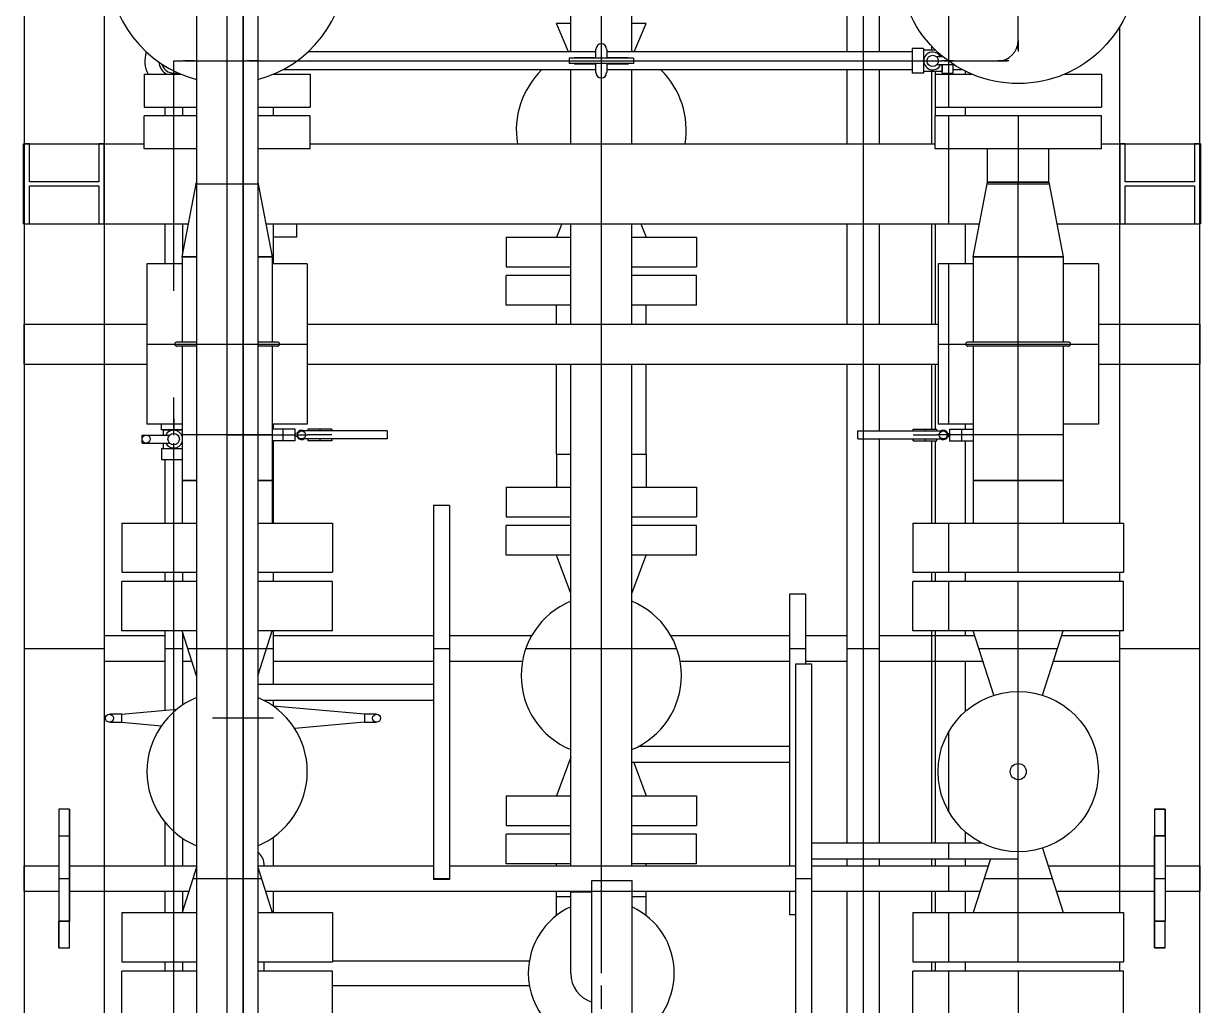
# Model space of a CAD drawing. Header units: inches. Extents: x 517790 to 538444, y 301815 to 302461.
# Drawn here: x 517889.125 to 517891.203, y 302327.1 to 302328.835 of the extents above; entities that cross this region are included whole.
import ezdxf

# ---------------------------------------------------------------- set-up
doc = ezdxf.new("R2010")
doc.units = ezdxf.units.IN
doc.header["$MEASUREMENT"] = 0
doc.layers.add('硅胶总平面底图 工艺装置区', color=253, linetype='Continuous')

msp = doc.modelspace()

# ---------------------------------------------------------------- linework, layer by layer
at = {"layer": '硅胶总平面底图 工艺装置区', "color": 253, "linetype": 'Continuous', "lineweight": -3}
for p, q in [((517891.2023, 302326.2861), (517891.2023, 302332.9497)), ((517889.2671, 302332.2629), (517889.2671, 302326.7808)), ((517889.1255, 302332.2275), (517889.1255, 302326.7808)), ((517889.4303, 302331.1725), (517889.4303, 302327.0084)), ((517889.4842, 302327.0084), (517889.4842, 302331.1725)), ((517889.5382, 302331.1725), (517889.5382, 302327.0084)), ((517889.5126, 302326.2861), (517889.5126, 302330.2887)), ((517890.0911, 302328.7846), (517890.0911, 302329.5547)), ((517890.145, 302329.5547), (517890.145, 302328.7991)), ((517890.199, 302328.7846), (517890.199, 302329.5547)), ((517890.5791, 302328.7846), (517890.5791, 302329.5547)), ((517890.6076, 302329.5547), (517890.6076, 302328.7846)), ((517890.6361, 302328.7846), (517890.6361, 302329.5547)), ((517890.8814, 302328.7883), (517890.8814, 302329.1905)), ((517890.7586, 302328.7471), (517890.7586, 302329.1092)), ((517889.5122, 302328.8963), (517889.5122, 302327.6077)), ((517890.0911, 302328.8349), (517890.0656, 302328.8349)), ((517890.0868, 302328.7846), (517890.0656, 302328.8349)), ((517890.2245, 302328.8349), (517890.199, 302328.8349)), ((517890.2033, 302328.7846), (517890.2245, 302328.8349)), ((517891.0607, 302327.9525), (517891.0607, 302328.8295)), ((517890.8814, 302328.8048), (517890.8814, 302328.7853)), ((517890.1356, 302328.7846), (517889.6269, 302328.7846)), ((517890.1356, 302328.7736), (517890.1356, 302328.7896)), ((517890.145, 302328.7991), (517890.145, 302328.7386)), ((517890.1545, 302328.7896), (517890.1545, 302328.7736)), ((517890.6943, 302328.7846), (517890.1545, 302328.7846)), ((517890.6076, 302328.7846), (517890.6076, 302328.7531)), ((517890.6943, 302328.7905), (517890.6943, 302328.7688)), ((517890.7138, 302328.7905), (517890.6943, 302328.7905)), ((517890.7138, 302328.7905), (517890.7138, 302328.7688)), ((517890.7356, 302328.7876), (517890.7138, 302328.7876)), ((517890.7289, 302328.7876), (517890.7289, 302328.7943)), ((517890.7346, 302328.7885), (517890.7346, 302328.7876)), ((517890.8814, 302328.7853), (517890.8814, 302328.7853)), ((517889.3898, 302328.7688), (517889.4063, 302328.7688)), ((517889.3898, 302328.7329), (517889.3898, 302328.7688)), ((517889.4063, 302328.7688), (517889.4063, 302328.7688)), ((517889.4258, 302328.7688), (517889.4063, 302328.7688)), ((517889.4093, 302328.7688), (517889.4836, 302328.7688)), ((517889.4672, 302328.7688), (517889.4866, 302328.7688)), ((517889.4866, 302328.7688), (517889.5196, 302328.7688)), ((517889.5391, 302328.7688), (517889.5196, 302328.7688)), ((517889.5196, 302328.7688), (517889.5196, 302328.7688)), ((517889.5226, 302328.7688), (517889.6077, 302328.7688)), ((517889.6077, 302328.7688), (517890.0884, 302328.7688)), ((517890.2017, 302328.7736), (517890.0884, 302328.7736)), ((517890.0884, 302328.7736), (517890.0884, 302328.7641)), ((517890.0884, 302328.7688), (517890.2017, 302328.7688)), ((517890.2017, 302328.7641), (517890.0884, 302328.7641)), ((517890.0978, 302328.7745), (517890.0978, 302328.7736)), ((517890.1073, 302328.7745), (517890.0978, 302328.7745)), ((517890.0978, 302328.7641), (517890.0978, 302328.7632)), ((517890.1073, 302328.7632), (517890.0978, 302328.7632)), ((517890.1356, 302328.7745), (517890.1073, 302328.7745)), ((517890.1073, 302328.7745), (517890.1073, 302328.7736)), ((517890.1073, 302328.7641), (517890.1073, 302328.7632)), ((517890.1356, 302328.7632), (517890.1073, 302328.7632)), ((517890.1356, 302328.7481), (517890.1356, 302328.7641)), ((517890.1828, 302328.7745), (517890.1545, 302328.7745)), ((517890.1545, 302328.7641), (517890.1545, 302328.7481)), ((517890.1828, 302328.7632), (517890.1545, 302328.7632)), ((517890.1922, 302328.7745), (517890.1828, 302328.7745)), ((517890.1828, 302328.7745), (517890.1828, 302328.7736)), ((517890.1828, 302328.7641), (517890.1828, 302328.7632)), ((517890.1922, 302328.7632), (517890.1828, 302328.7632)), ((517890.1922, 302328.7745), (517890.1922, 302328.7736)), ((517890.1922, 302328.7641), (517890.1922, 302328.7632)), ((517890.2017, 302328.7736), (517890.2017, 302328.7641)), ((517890.2017, 302328.7688), (517890.6943, 302328.7688)), ((517890.6943, 302328.7688), (517890.7108, 302328.7688)), ((517890.6943, 302328.7688), (517890.7108, 302328.7688)), ((517890.6943, 302328.7688), (517890.6943, 302328.7471)), ((517890.7108, 302328.7688), (517890.7138, 302328.7688)), ((517890.7138, 302328.7688), (517890.7202, 302328.7688)), ((517890.7138, 302328.7688), (517890.7138, 302328.7471)), ((517890.7202, 302328.7688), (517890.7468, 302328.7688)), ((517890.7487, 302328.7759), (517890.7375, 302328.7759)), ((517890.7683, 302328.7618), (517890.7375, 302328.7618)), ((517890.7468, 302328.7775), (517890.7468, 302328.7759)), ((517890.7468, 302328.7759), (517890.7468, 302328.7775)), ((517890.7663, 302328.7688), (517890.7468, 302328.7688)), ((517890.7468, 302328.7688), (517890.7468, 302328.7688)), ((517890.7468, 302328.7618), (517890.7468, 302328.7501)), ((517890.7468, 302328.7471), (517890.7468, 302328.7618)), ((517890.7498, 302328.7688), (517890.8619, 302328.7688)), ((517890.7663, 302328.7471), (517890.7663, 302328.7618)), ((517890.8649, 302328.7688), (517890.8454, 302328.7688)), ((517890.8649, 302328.7688), (517890.8649, 302328.7688)), ((517889.3374, 302328.7454), (517889.4021, 302328.7454)), ((517889.3374, 302328.7454), (517889.3374, 302328.687)), ((517889.5663, 302328.7454), (517889.6311, 302328.7454)), ((517890.1356, 302328.7531), (517889.5824, 302328.7531)), ((517889.6311, 302328.7454), (517889.6311, 302328.687)), ((517890.0911, 302328.6225), (517890.0911, 302328.7531)), ((517890.145, 302328.7386), (517890.145, 302328.6225)), ((517890.6943, 302328.7531), (517890.1545, 302328.7531)), ((517890.199, 302328.6225), (517890.199, 302328.7531)), ((517890.5791, 302328.6225), (517890.5791, 302328.7531)), ((517890.6076, 302328.7531), (517890.6076, 302328.6225)), ((517890.6361, 302328.6225), (517890.6361, 302328.7531)), ((517890.7138, 302328.7471), (517890.6943, 302328.7471)), ((517890.7468, 302328.7501), (517890.7138, 302328.7501)), ((517890.7289, 302328.6225), (517890.7289, 302328.7501)), ((517890.7345, 302328.7454), (517890.7993, 302328.7454)), ((517890.7345, 302328.7454), (517890.7345, 302328.687)), ((517890.7346, 302328.7501), (517890.7346, 302328.7454)), ((517890.7468, 302328.7471), (517890.7663, 302328.7471)), ((517890.7586, 302328.687), (517890.7586, 302328.7454)), ((517890.7832, 302328.7531), (517890.7663, 302328.7531)), ((517890.7884, 302328.7454), (517890.7884, 302328.7504)), ((517890.9635, 302328.7454), (517891.0282, 302328.7454)), ((517891.0282, 302328.7454), (517891.0282, 302328.687)), ((517889.3898, 302328.687), (517889.3898, 302328.7329)), ((517889.3374, 302328.687), (517889.4303, 302328.687)), ((517889.3741, 302328.687), (517889.3741, 302328.6719)), ((517889.3898, 302328.6719), (517889.3898, 302328.687)), ((517889.4056, 302328.687), (517889.4056, 302328.6719)), ((517889.5382, 302328.687), (517889.6311, 302328.687)), ((517889.5662, 302328.6719), (517889.5662, 302328.687)), ((517890.7345, 302328.687), (517890.8814, 302328.687)), ((517890.7346, 302328.687), (517890.7346, 302328.6719)), ((517890.7884, 302328.6719), (517890.7884, 302328.687)), ((517890.8814, 302328.687), (517891.0282, 302328.687)), ((517889.4303, 302328.6719), (517889.3374, 302328.6719)), ((517889.3374, 302328.6135), (517889.3374, 302328.6719)), ((517889.3898, 302328.4809), (517889.3898, 302328.6719)), ((517889.6311, 302328.6719), (517889.5382, 302328.6719)), ((517889.6311, 302328.6135), (517889.6311, 302328.6719)), ((517890.8814, 302328.6719), (517890.7345, 302328.6719)), ((517890.7345, 302328.6135), (517890.7345, 302328.6719)), ((517890.7586, 302328.4809), (517890.7586, 302328.6719)), ((517890.8814, 302328.6719), (517890.8814, 302328.5549)), ((517891.0282, 302328.6719), (517890.8814, 302328.6719)), ((517891.0282, 302328.6135), (517891.0282, 302328.6719)), ((517889.1246, 302328.6225), (517889.1255, 302328.6225)), ((517889.1246, 302328.6225), (517889.1255, 302328.6225)), ((517889.1246, 302328.4809), (517889.1246, 302328.6225)), ((517889.1246, 302328.4809), (517889.1246, 302328.6225)), ((517889.1255, 302328.4809), (517889.1255, 302328.6225)), ((517889.1255, 302328.6225), (517889.3374, 302328.6225)), ((517889.1255, 302328.4809), (517889.1255, 302328.6225)), ((517889.1255, 302328.6225), (517889.3374, 302328.6225)), ((517889.135, 302328.6225), (517889.1255, 302328.6225)), ((517889.1255, 302328.6225), (517889.1255, 302328.4809)), ((517889.135, 302328.555), (517889.135, 302328.6225)), ((517889.2671, 302328.6225), (517889.2577, 302328.6225)), ((517889.2577, 302328.6225), (517889.2577, 302328.555)), ((517889.2671, 302328.4809), (517889.2671, 302328.6225)), ((517889.4303, 302328.6135), (517889.3374, 302328.6135)), ((517889.6311, 302328.6135), (517889.5382, 302328.6135)), ((517889.6311, 302328.6225), (517890.7345, 302328.6225)), ((517889.6311, 302328.6225), (517890.7345, 302328.6225)), ((517890.145, 302328.6225), (517890.145, 302328.4809)), ((517890.6076, 302328.6225), (517890.6076, 302328.4809)), ((517890.8814, 302328.6135), (517890.7345, 302328.6135)), ((517890.8274, 302328.5549), (517890.8274, 302328.6135)), ((517891.0282, 302328.6135), (517890.8814, 302328.6135)), ((517890.9353, 302328.5549), (517890.9353, 302328.6135)), ((517891.0282, 302328.6225), (517891.2023, 302328.6225)), ((517891.0282, 302328.6225), (517891.2023, 302328.6225)), ((517891.0702, 302328.6225), (517891.0607, 302328.6225)), ((517891.0607, 302328.6225), (517891.0607, 302328.4809)), ((517891.0702, 302328.555), (517891.0702, 302328.6225)), ((517891.1929, 302328.6225), (517891.1929, 302328.555)), ((517891.2023, 302328.6225), (517891.1929, 302328.6225)), ((517891.2023, 302328.4809), (517891.2023, 302328.6225)), ((517891.2023, 302328.6225), (517891.2023, 302328.4809)), ((517891.2023, 302328.6225), (517891.2023, 302328.4809)), ((517891.2023, 302328.6225), (517891.2033, 302328.6225)), ((517891.2033, 302328.6225), (517891.2023, 302328.6225)), ((517891.2033, 302328.6225), (517891.2033, 302328.4809)), ((517891.2033, 302328.4809), (517891.2033, 302328.6225)), ((517889.2577, 302328.555), (517889.135, 302328.555)), ((517889.4048, 302328.423), (517889.4303, 302328.5549)), ((517889.4297, 302328.5517), (517889.5388, 302328.5517)), ((517889.4297, 302328.5517), (517889.5388, 302328.5517)), ((517889.5382, 302328.5549), (517889.5637, 302328.423)), ((517890.8019, 302328.423), (517890.8274, 302328.5549)), ((517890.8268, 302328.5517), (517890.9359, 302328.5517)), ((517890.8268, 302328.5517), (517890.9359, 302328.5517)), ((517890.8274, 302328.5549), (517890.8814, 302328.5549)), ((517890.8814, 302328.5549), (517890.8274, 302328.5549)), ((517890.8814, 302328.423), (517890.8814, 302328.5549)), ((517890.8814, 302328.5549), (517890.9353, 302328.5549)), ((517890.9353, 302328.5549), (517890.8814, 302328.5549)), ((517890.9353, 302328.5549), (517890.9608, 302328.423)), ((517891.1929, 302328.555), (517891.0702, 302328.555)), ((517889.135, 302328.4809), (517889.135, 302328.5484)), ((517889.135, 302328.5484), (517889.2577, 302328.5484)), ((517889.2577, 302328.5484), (517889.2577, 302328.4809)), ((517891.0702, 302328.5484), (517891.1929, 302328.5484)), ((517891.0702, 302328.4809), (517891.0702, 302328.5484)), ((517891.1929, 302328.5484), (517891.1929, 302328.4809)), ((517889.1255, 302328.4809), (517889.1246, 302328.4809)), ((517889.1246, 302328.4809), (517889.1255, 302328.4809)), ((517889.1255, 302328.4809), (517889.416, 302328.4809)), ((517889.1255, 302328.4809), (517889.416, 302328.4809)), ((517889.1255, 302328.4809), (517889.135, 302328.4809)), ((517889.2577, 302328.4809), (517889.2671, 302328.4809)), ((517889.3741, 302328.4809), (517889.3741, 302328.4101)), ((517889.3898, 302328.4101), (517889.3898, 302328.4809)), ((517889.4056, 302328.4809), (517889.4056, 302328.4271)), ((517889.5525, 302328.4809), (517890.8131, 302328.4809)), ((517889.5525, 302328.4809), (517890.8131, 302328.4809)), ((517889.5662, 302328.4101), (517889.5662, 302328.4809)), ((517889.6066, 302328.4809), (517889.6066, 302328.4573)), ((517890.0755, 302328.4809), (517890.0656, 302328.4574)), ((517890.0911, 302328.3039), (517890.0911, 302328.4809)), ((517890.145, 302328.4809), (517890.145, 302328.3039)), ((517890.199, 302328.3039), (517890.199, 302328.4809)), ((517890.2146, 302328.4809), (517890.2245, 302328.4574)), ((517890.5791, 302328.3039), (517890.5791, 302328.4809)), ((517890.6076, 302328.4809), (517890.6076, 302328.3039)), ((517890.6361, 302328.3039), (517890.6361, 302328.4809)), ((517890.7289, 302328.3039), (517890.7289, 302328.4809)), ((517890.7346, 302328.4809), (517890.7346, 302328.3039)), ((517890.7884, 302328.4101), (517890.7884, 302328.4809)), ((517890.9496, 302328.4809), (517891.2023, 302328.4809)), ((517890.9496, 302328.4809), (517891.2023, 302328.4809)), ((517891.0607, 302328.4809), (517891.0702, 302328.4809)), ((517891.1929, 302328.4809), (517891.2023, 302328.4809)), ((517891.2033, 302328.4809), (517891.2023, 302328.4809)), ((517891.2033, 302328.4809), (517891.2023, 302328.4809)), ((517889.6066, 302328.4573), (517889.5662, 302328.4573)), ((517889.9772, 302328.4574), (517890.0911, 302328.4574)), ((517889.9772, 302328.4574), (517889.9772, 302328.4049)), ((517890.0656, 302328.4574), (517890.0911, 302328.4574)), ((517890.199, 302328.4574), (517890.3129, 302328.4574)), ((517890.199, 302328.4574), (517890.2245, 302328.4574)), ((517890.3129, 302328.4574), (517890.3129, 302328.4049)), ((517889.3426, 302328.4101), (517889.3426, 302328.1269)), ((517889.4048, 302328.4101), (517889.3426, 302328.4101)), ((517889.3898, 302328.3629), (517889.3898, 302328.4101)), ((517889.4303, 302328.423), (517889.4048, 302328.423)), ((517889.4048, 302328.423), (517889.4048, 302328.2723)), ((517889.4048, 302328.423), (517889.4303, 302328.423)), ((517889.5637, 302328.423), (517889.5382, 302328.423)), ((517889.5382, 302328.423), (517889.5637, 302328.423)), ((517889.5637, 302328.423), (517889.5637, 302328.2723)), ((517889.6258, 302328.4101), (517889.5637, 302328.4101)), ((517889.6258, 302328.4101), (517889.6258, 302328.1269)), ((517890.8019, 302328.4101), (517890.7398, 302328.4101)), ((517890.7398, 302328.4101), (517890.7398, 302328.1269)), ((517890.7586, 302328.1269), (517890.7586, 302328.4101)), ((517890.8019, 302328.423), (517890.8814, 302328.423)), ((517890.9608, 302328.423), (517890.8019, 302328.423)), ((517890.8019, 302328.423), (517890.8019, 302328.2723)), ((517890.8814, 302328.423), (517890.9608, 302328.423)), ((517890.8814, 302328.2723), (517890.8814, 302328.423)), ((517890.9608, 302328.423), (517890.9608, 302328.2723)), ((517891.023, 302328.4101), (517890.9608, 302328.4101)), ((517891.023, 302328.4101), (517891.023, 302328.1269)), ((517889.9772, 302328.4049), (517890.0911, 302328.4049)), ((517890.0911, 302328.3898), (517889.9772, 302328.3898)), ((517889.9772, 302328.3374), (517889.9772, 302328.3898)), ((517890.199, 302328.4049), (517890.3129, 302328.4049)), ((517890.3129, 302328.3898), (517890.199, 302328.3898)), ((517890.3129, 302328.3374), (517890.3129, 302328.3898)), ((517890.0911, 302328.3374), (517889.9772, 302328.3374)), ((517890.0656, 302328.3039), (517890.0656, 302328.3374)), ((517890.3129, 302328.3374), (517890.199, 302328.3374)), ((517890.2245, 302328.3039), (517890.2245, 302328.3374)), ((517889.1255, 302328.3039), (517889.3426, 302328.3039)), ((517889.1255, 302328.2331), (517889.1255, 302328.3039)), ((517889.6258, 302328.3039), (517890.7398, 302328.3039)), ((517890.145, 302328.3039), (517890.145, 302328.2331)), ((517890.6076, 302328.3039), (517890.6076, 302328.2331)), ((517891.023, 302328.3039), (517891.2023, 302328.3039)), ((517891.2023, 302328.3039), (517891.2023, 302328.2331)), ((517889.3426, 302328.2685), (517889.6258, 302328.2685)), ((517889.3955, 302328.2723), (517889.4303, 302328.2723)), ((517889.4303, 302328.2648), (517889.3955, 302328.2648)), ((517889.4048, 302328.2648), (517889.4048, 302328.1081)), ((517889.5382, 302328.2723), (517889.573, 302328.2723)), ((517889.573, 302328.2648), (517889.5382, 302328.2648)), ((517889.5637, 302328.2648), (517889.5637, 302328.1081)), ((517890.7398, 302328.2685), (517891.023, 302328.2685)), ((517890.7926, 302328.2723), (517890.9701, 302328.2723)), ((517890.9701, 302328.2648), (517890.7926, 302328.2648)), ((517890.8019, 302328.2648), (517890.8019, 302328.1081)), ((517890.8814, 302328.2648), (517890.8814, 302328.2723)), ((517890.8814, 302328.1081), (517890.8814, 302328.2648)), ((517890.9608, 302328.2648), (517890.9608, 302328.1081)), ((517889.1255, 302328.2331), (517889.3426, 302328.2331)), ((517889.6258, 302328.2331), (517890.7398, 302328.2331)), ((517890.0656, 302328.0743), (517890.0656, 302328.2331)), ((517890.0911, 302327.3472), (517890.0911, 302328.2331)), ((517890.145, 302328.2331), (517890.145, 302327.3472)), ((517890.199, 302327.3472), (517890.199, 302328.2331)), ((517890.2245, 302328.0743), (517890.2245, 302328.2331)), ((517890.5791, 302327.3878), (517890.5791, 302328.2331)), ((517890.6076, 302328.2331), (517890.6076, 302328.1151)), ((517890.6361, 302328.1151), (517890.6361, 302328.2331)), ((517890.7289, 302328.1181), (517890.7289, 302328.2331)), ((517890.7346, 302328.2331), (517890.7346, 302328.1181)), ((517891.023, 302328.2331), (517891.2023, 302328.2331)), ((517889.3898, 302328.1203), (517889.3898, 302328.1741)), ((517889.3898, 302328.1368), (517889.3898, 302328.1203)), ((517889.4048, 302328.1269), (517889.3426, 302328.1269)), ((517889.3681, 302328.1173), (517889.3681, 302328.1269)), ((517889.3898, 302328.1173), (517889.3681, 302328.1173)), ((517889.3711, 302328.1173), (517889.3898, 302328.1173)), ((517889.3711, 302328.1173), (517889.3711, 302328.1079)), ((517889.3898, 302328.1203), (517889.3898, 302328.1173)), ((517889.3898, 302328.1109), (517889.3898, 302328.1173)), ((517889.3898, 302328.1173), (517889.3898, 302328.1173)), ((517889.3898, 302328.1173), (517889.4048, 302328.1173)), ((517889.4048, 302328.1173), (517889.3898, 302328.1173)), ((517889.6258, 302328.1269), (517889.5637, 302328.1269)), ((517889.6045, 302328.1181), (517889.5637, 302328.1181)), ((517889.5662, 302328.1181), (517889.5662, 302328.1269)), ((517889.5828, 302328.1181), (517889.5828, 302328.098)), ((517889.6045, 302328.098), (517889.6045, 302328.1181)), ((517889.7667, 302328.1151), (517889.6157, 302328.1151)), ((517889.6268, 302328.1181), (517889.6268, 302328.1151)), ((517889.6688, 302328.1181), (517889.6268, 302328.1181)), ((517889.6485, 302328.1151), (517889.6485, 302328.1181)), ((517889.6688, 302328.1181), (517889.6688, 302328.1151)), ((517889.7667, 302328.1151), (517889.7667, 302328.1081)), ((517890.598, 302328.1081), (517890.598, 302328.1151)), ((517890.598, 302328.1151), (517890.749, 302328.1151)), ((517890.6076, 302328.1151), (517890.6076, 302328.101)), ((517890.6959, 302328.1151), (517890.6959, 302328.1181)), ((517890.6959, 302328.1181), (517890.7379, 302328.1181)), ((517890.7162, 302328.1181), (517890.7162, 302328.1151)), ((517890.7379, 302328.1151), (517890.7379, 302328.1181)), ((517890.8019, 302328.1269), (517890.7398, 302328.1269)), ((517890.7602, 302328.1181), (517890.7602, 302328.098)), ((517890.7602, 302328.1181), (517890.8019, 302328.1181)), ((517890.7819, 302328.098), (517890.7819, 302328.1181)), ((517890.7884, 302328.1181), (517890.7884, 302328.1269)), ((517891.023, 302328.1269), (517890.9608, 302328.1269)), ((517889.3341, 302328.1008), (517889.3341, 302328.1079)), ((517889.3341, 302328.1079), (517889.3827, 302328.1079)), ((517889.3341, 302328.0937), (517889.3341, 302328.1008)), ((517889.3341, 302328.0937), (517889.3827, 302328.0937)), ((517889.3711, 302328.0937), (517889.3711, 302328.0843)), ((517889.3898, 302328.1079), (517889.3898, 302328.1109)), ((517889.3898, 302328.0908), (517889.3898, 302328.0937)), ((517889.5637, 302328.1081), (517889.4048, 302328.1081)), ((517889.4048, 302328.1081), (517889.4048, 302328.0274)), ((517889.4842, 302328.1081), (517889.5202, 302328.1081)), ((517889.5202, 302328.1081), (517889.5637, 302328.1081)), ((517889.5202, 302328.1081), (517889.5202, 302328.1081)), ((517889.5202, 302328.1081), (517889.5202, 302328.1081)), ((517889.5637, 302328.1081), (517889.5637, 302328.0274)), ((517889.5637, 302328.1081), (517889.5828, 302328.1081)), ((517889.6045, 302328.098), (517889.5637, 302328.098)), ((517889.5662, 302327.9525), (517889.5662, 302328.098)), ((517889.5828, 302328.1081), (517889.6045, 302328.1081)), ((517889.6078, 302328.1105), (517889.6045, 302328.1115)), ((517889.6045, 302328.1081), (517889.6268, 302328.1081)), ((517889.6078, 302328.1056), (517889.6045, 302328.1046)), ((517889.7667, 302328.101), (517889.6157, 302328.101)), ((517889.6688, 302328.1081), (517889.6268, 302328.1081)), ((517889.6268, 302328.1081), (517889.6268, 302328.1081)), ((517889.6268, 302328.1081), (517889.6268, 302328.1081)), ((517889.6268, 302328.101), (517889.6268, 302328.098)), ((517889.6688, 302328.098), (517889.6268, 302328.098)), ((517889.6485, 302328.098), (517889.6485, 302328.101)), ((517889.6688, 302328.101), (517889.6688, 302328.098)), ((517889.7667, 302328.1081), (517889.7667, 302328.101)), ((517890.598, 302328.101), (517890.598, 302328.1081)), ((517890.598, 302328.101), (517890.749, 302328.101)), ((517890.6076, 302328.101), (517890.6076, 302327.3878)), ((517890.6361, 302327.3878), (517890.6361, 302328.101)), ((517890.6959, 302328.1081), (517890.7379, 302328.1081)), ((517890.6959, 302328.098), (517890.6959, 302328.101)), ((517890.6959, 302328.098), (517890.7379, 302328.098)), ((517890.7162, 302328.101), (517890.7162, 302328.098)), ((517890.7289, 302327.9525), (517890.7289, 302328.098)), ((517890.7346, 302328.098), (517890.7346, 302327.9525)), ((517890.7379, 302328.1081), (517890.7379, 302328.1081)), ((517890.7379, 302328.1081), (517890.7379, 302328.1081)), ((517890.7602, 302328.1081), (517890.7379, 302328.1081)), ((517890.7379, 302328.098), (517890.7379, 302328.101)), ((517890.7569, 302328.1105), (517890.7602, 302328.1115)), ((517890.7569, 302328.1056), (517890.7602, 302328.1046)), ((517890.7586, 302328.1051), (517890.7586, 302328.111)), ((517890.7819, 302328.1081), (517890.7602, 302328.1081)), ((517890.7602, 302328.098), (517890.8019, 302328.098)), ((517890.8019, 302328.1081), (517890.7819, 302328.1081)), ((517890.7884, 302327.9525), (517890.7884, 302328.098)), ((517890.9608, 302328.1081), (517890.8019, 302328.1081)), ((517890.8019, 302328.1081), (517890.8019, 302328.0274)), ((517890.8454, 302328.1081), (517890.8019, 302328.1081)), ((517890.8454, 302328.1081), (517890.8454, 302328.1081)), ((517890.8454, 302328.1081), (517890.8454, 302328.1081)), ((517890.8814, 302328.1081), (517890.8454, 302328.1081)), ((517890.8814, 302328.1081), (517890.8814, 302328.108)), ((517890.8814, 302328.0274), (517890.8814, 302328.1081)), ((517890.8814, 302328.108), (517890.8814, 302328.108)), ((517890.9608, 302328.1081), (517890.9608, 302328.0274)), ((517889.3681, 302328.0843), (517889.3898, 302328.0843)), ((517889.3681, 302328.0843), (517889.3681, 302328.0649)), ((517889.3898, 302328.0843), (517889.3898, 302328.0908)), ((517889.3898, 302328.0813), (517889.3898, 302328.0843)), ((517889.3898, 302328.0843), (517889.4048, 302328.0843)), ((517889.3898, 302328.0649), (517889.3898, 302328.0813)), ((517889.3898, 302328.0649), (517889.3898, 302328.0813)), ((517890.0656, 302328.0743), (517890.0911, 302328.0743)), ((517890.0656, 302328.0743), (517890.0656, 302328.016)), ((517890.0656, 302328.0743), (517890.0911, 302328.0743)), ((517890.199, 302328.0743), (517890.2245, 302328.0743)), ((517890.199, 302328.0743), (517890.2245, 302328.0743)), ((517890.2245, 302328.0743), (517890.2245, 302328.016)), ((517889.3681, 302328.0649), (517889.3898, 302328.0649)), ((517889.3741, 302328.0649), (517889.3741, 302327.9525)), ((517889.3898, 302327.9525), (517889.3898, 302328.0649)), ((517889.3898, 302328.0649), (517889.4048, 302328.0649)), ((517889.4048, 302328.0274), (517889.4303, 302328.0274)), ((517889.4048, 302328.0274), (517889.4048, 302327.9525)), ((517889.4303, 302328.0274), (517889.4048, 302328.0274)), ((517889.5382, 302328.0274), (517889.5637, 302328.0274)), ((517889.5637, 302328.0274), (517889.5382, 302328.0274)), ((517889.5637, 302328.0274), (517889.5637, 302327.9525)), ((517889.9772, 302328.016), (517890.0911, 302328.016)), ((517889.9772, 302328.016), (517889.9772, 302327.9635)), ((517890.199, 302328.016), (517890.3129, 302328.016)), ((517890.3129, 302328.016), (517890.3129, 302327.9635)), ((517890.8019, 302328.0274), (517890.8814, 302328.0274)), ((517890.8019, 302328.0274), (517890.8019, 302327.9525)), ((517890.9608, 302328.0274), (517890.8019, 302328.0274)), ((517890.8814, 302327.8655), (517890.8814, 302328.0274)), ((517890.8814, 302328.0274), (517890.9608, 302328.0274)), ((517890.9608, 302328.0274), (517890.9608, 302327.9525)), ((517889.8486, 302327.9834), (517889.8486, 302327.653)), ((517889.8769, 302327.9834), (517889.8486, 302327.9834)), ((517889.8769, 302327.9834), (517889.8769, 302327.653)), ((517889.2984, 302327.9525), (517889.4303, 302327.9525)), ((517889.2984, 302327.9525), (517889.2984, 302327.8655)), ((517889.3898, 302327.8655), (517889.3898, 302327.9525)), ((517889.5382, 302327.9525), (517889.6701, 302327.9525)), ((517889.6701, 302327.9525), (517889.6701, 302327.8655)), ((517889.9772, 302327.9635), (517890.0911, 302327.9635)), ((517890.0911, 302327.9484), (517889.9772, 302327.9484)), ((517889.9772, 302327.896), (517889.9772, 302327.9484)), ((517890.199, 302327.9635), (517890.3129, 302327.9635)), ((517890.3129, 302327.9484), (517890.199, 302327.9484)), ((517890.3129, 302327.896), (517890.3129, 302327.9484)), ((517890.6955, 302327.9525), (517890.8814, 302327.9525)), ((517890.6955, 302327.9525), (517890.6955, 302327.8655)), ((517890.7586, 302327.8655), (517890.7586, 302327.9525)), ((517890.8814, 302327.9525), (517891.0672, 302327.9525)), ((517891.0672, 302327.9525), (517891.0672, 302327.8655)), ((517890.0911, 302327.896), (517889.9772, 302327.896)), ((517890.0911, 302327.896), (517890.0656, 302327.896)), ((517890.0911, 302327.8278), (517890.0656, 302327.896)), ((517890.2245, 302327.896), (517890.199, 302327.896)), ((517890.3129, 302327.896), (517890.199, 302327.896)), ((517890.199, 302327.8278), (517890.2245, 302327.896)), ((517889.2984, 302327.8655), (517889.4303, 302327.8655)), ((517889.3741, 302327.8655), (517889.3741, 302327.849)), ((517889.3898, 302327.849), (517889.3898, 302327.8655)), ((517889.4056, 302327.8655), (517889.4056, 302327.849)), ((517889.5382, 302327.8655), (517889.6701, 302327.8655)), ((517889.5662, 302327.849), (517889.5662, 302327.8655)), ((517890.6955, 302327.8655), (517890.8814, 302327.8655)), ((517890.7289, 302327.849), (517890.7289, 302327.8655)), ((517890.7346, 302327.8655), (517890.7346, 302327.849)), ((517890.7884, 302327.849), (517890.7884, 302327.8655)), ((517890.8814, 302327.8655), (517891.0672, 302327.8655)), ((517891.0607, 302327.849), (517891.0607, 302327.8655)), ((517889.4303, 302327.849), (517889.2984, 302327.849)), ((517889.2984, 302327.7621), (517889.2984, 302327.849)), ((517889.3898, 302327.7621), (517889.3898, 302327.849)), ((517889.6701, 302327.849), (517889.5382, 302327.849)), ((517889.6701, 302327.7621), (517889.6701, 302327.849)), ((517890.8814, 302327.849), (517890.6955, 302327.849)), ((517890.6955, 302327.7621), (517890.6955, 302327.849)), ((517890.7586, 302327.7621), (517890.7586, 302327.849)), ((517890.8814, 302327.1776), (517890.8814, 302327.849)), ((517891.0672, 302327.849), (517890.8814, 302327.849)), ((517891.0672, 302327.7621), (517891.0672, 302327.849)), ((517890.4773, 302327.8267), (517890.4773, 302327.5435)), ((517890.5056, 302327.8267), (517890.4773, 302327.8267)), ((517890.5056, 302327.8267), (517890.5056, 302327.704)), ((517889.4303, 302327.7621), (517889.2984, 302327.7621)), ((517889.3741, 302327.7621), (517889.3741, 302327.6216)), ((517889.3898, 302327.6231), (517889.3898, 302327.7621)), ((517889.4303, 302327.7621), (517889.4048, 302327.7621)), ((517889.4303, 302327.6823), (517889.4048, 302327.7621)), ((517889.4056, 302327.7621), (517889.4056, 302327.7621)), ((517889.5637, 302327.7621), (517889.5382, 302327.7621)), ((517889.6701, 302327.7621), (517889.5382, 302327.7621)), ((517889.5382, 302327.6823), (517889.5637, 302327.7621)), ((517889.5662, 302327.6672), (517889.5662, 302327.7621)), ((517890.8814, 302327.7621), (517890.6955, 302327.7621)), ((517890.7289, 302327.3878), (517890.7289, 302327.7621)), ((517890.7346, 302327.7621), (517890.7346, 302327.3878)), ((517890.7884, 302327.7531), (517890.7884, 302327.7621)), ((517890.8814, 302327.7621), (517890.8019, 302327.7621)), ((517890.8383, 302327.6482), (517890.8019, 302327.7621)), ((517890.9608, 302327.7621), (517890.8814, 302327.7621)), ((517891.0672, 302327.7621), (517890.8814, 302327.7621)), ((517890.9244, 302327.6482), (517890.9608, 302327.7621)), ((517891.0607, 302327.2646), (517891.0607, 302327.7621)), ((517889.3741, 302327.7531), (517889.2671, 302327.7531)), ((517889.4056, 302327.7596), (517889.4056, 302327.6311)), ((517889.4077, 302327.7531), (517889.4056, 302327.7531)), ((517889.8486, 302327.7531), (517889.5662, 302327.7531)), ((517890.0219, 302327.7531), (517889.8769, 302327.7531)), ((517890.4773, 302327.7531), (517890.2682, 302327.7531)), ((517890.5791, 302327.7531), (517890.5056, 302327.7531)), ((517890.8048, 302327.7531), (517890.6361, 302327.7531)), ((517891.0607, 302327.7531), (517890.9579, 302327.7531)), ((517889.2671, 302327.7305), (517889.1255, 302327.7305)), ((517889.4056, 302327.7305), (517889.3741, 302327.7305)), ((517889.5662, 302327.7305), (517889.4149, 302327.7305)), ((517889.8769, 302327.7305), (517889.8486, 302327.7305)), ((517890.2785, 302327.7305), (517890.0115, 302327.7305)), ((517890.5056, 302327.7305), (517890.4773, 302327.7305)), ((517890.6361, 302327.7305), (517890.5791, 302327.7305)), ((517890.9507, 302327.7305), (517890.812, 302327.7305)), ((517891.2023, 302327.7305), (517891.0607, 302327.7305)), ((517889.3741, 302327.7078), (517889.2671, 302327.7078)), ((517889.4222, 302327.7078), (517889.4056, 302327.7078)), ((517889.8486, 302327.7078), (517889.5662, 302327.7078)), ((517890.0056, 302327.7078), (517889.8769, 302327.7078)), ((517890.4773, 302327.7078), (517890.2845, 302327.7078)), ((517890.4887, 302327.3736), (517890.4887, 302327.704)), ((517890.4887, 302327.704), (517890.517, 302327.704)), ((517890.5791, 302327.7078), (517890.5056, 302327.7078)), ((517890.517, 302327.3736), (517890.517, 302327.704)), ((517890.8193, 302327.7078), (517890.6361, 302327.7078)), ((517890.7884, 302327.6201), (517890.7884, 302327.7078)), ((517891.0607, 302327.7078), (517890.9434, 302327.7078)), ((517889.8486, 302327.6672), (517889.5382, 302327.6672)), ((517889.8486, 302327.6389), (517889.5497, 302327.6389)), ((517889.5662, 302327.6292), (517889.5662, 302327.6389)), ((517889.8486, 302327.653), (517889.8486, 302327.3226)), ((517889.8769, 302327.653), (517889.8769, 302327.3226)), ((517889.2975, 302327.6148), (517889.3953, 302327.6235)), ((517889.3898, 302327.4078), (517889.3898, 302327.6231)), ((517889.727, 302327.6148), (517889.5656, 302327.6292)), ((517889.2975, 302327.6148), (517889.2762, 302327.6148)), ((517889.2762, 302327.6007), (517889.2975, 302327.6007)), ((517889.2975, 302327.6148), (517889.2975, 302327.6077)), ((517889.2975, 302327.6077), (517889.2975, 302327.6007)), ((517889.2975, 302327.6007), (517889.3681, 302327.5944)), ((517889.5662, 302327.6077), (517889.4583, 302327.6077)), ((517889.5122, 302327.6077), (517889.5122, 302327.6078)), ((517889.5122, 302327.6077), (517889.5122, 302327.6077)), ((517889.5122, 302327.6077), (517889.5122, 302326.4737)), ((517889.727, 302327.6007), (517889.6035, 302327.5896)), ((517889.727, 302327.6148), (517889.727, 302327.6077)), ((517889.7482, 302327.6148), (517889.727, 302327.6148)), ((517889.727, 302327.6077), (517889.727, 302327.6007)), ((517889.727, 302327.6007), (517889.7482, 302327.6007)), ((517890.7586, 302327.4427), (517890.7586, 302327.584)), ((517890.4773, 302327.5577), (517890.2105, 302327.5577)), ((517890.0911, 302327.5387), (517890.0656, 302327.4705)), ((517890.4773, 302327.5435), (517890.4773, 302327.3472)), ((517890.4773, 302327.5294), (517890.199, 302327.5294)), ((517890.2025, 302327.5294), (517890.2245, 302327.4705)), ((517889.9772, 302327.4705), (517890.0911, 302327.4705)), ((517889.9772, 302327.4705), (517889.9772, 302327.4181)), ((517890.0656, 302327.4705), (517890.0911, 302327.4705)), ((517890.199, 302327.4705), (517890.2245, 302327.4705)), ((517890.199, 302327.4705), (517890.3129, 302327.4705)), ((517890.3129, 302327.4705), (517890.3129, 302327.4181)), ((517889.1869, 302327.4473), (517889.1869, 302327.4001)), ((517889.1869, 302327.4473), (517889.1869, 302327.4001)), ((517889.2058, 302327.4473), (517889.1869, 302327.4473)), ((517889.2058, 302327.4473), (517889.1869, 302327.4473)), ((517889.2058, 302327.4001), (517889.2058, 302327.4473)), ((517889.2058, 302327.4473), (517889.2058, 302327.4001)), ((517891.1221, 302327.4473), (517891.1221, 302327.4001)), ((517891.1221, 302327.4473), (517891.1221, 302327.4001)), ((517891.141, 302327.4473), (517891.1221, 302327.4473)), ((517891.1221, 302327.4473), (517891.141, 302327.4473)), ((517891.141, 302327.4001), (517891.141, 302327.4473)), ((517891.141, 302327.4473), (517891.141, 302327.4001)), ((517889.3741, 302327.4244), (517889.3741, 302327.3472)), ((517889.3898, 302327.3472), (517889.3898, 302327.4078)), ((517889.9772, 302327.4181), (517890.0911, 302327.4181)), ((517890.199, 302327.4181), (517890.3129, 302327.4181)), ((517889.1869, 302327.4001), (517889.2058, 302327.4001)), ((517889.1869, 302327.4001), (517889.2058, 302327.4001)), ((517889.1869, 302327.4001), (517889.1869, 302327.249)), ((517889.1869, 302327.4001), (517889.1869, 302327.249)), ((517889.1869, 302327.4001), (517889.2058, 302327.4001)), ((517889.2058, 302327.249), (517889.2058, 302327.4001)), ((517889.2058, 302327.4001), (517889.2058, 302327.249)), ((517889.4056, 302327.3956), (517889.4056, 302327.3472)), ((517889.5662, 302327.3472), (517889.5662, 302327.3978)), ((517890.0911, 302327.403), (517889.9772, 302327.403)), ((517889.9772, 302327.3505), (517889.9772, 302327.403)), ((517890.3129, 302327.403), (517890.199, 302327.403)), ((517890.3129, 302327.3505), (517890.3129, 302327.403)), ((517890.517, 302327.3878), (517890.8159, 302327.3878)), ((517890.6076, 302327.3878), (517890.6076, 302327.3595)), ((517890.7586, 302327.3595), (517890.7586, 302327.3878)), ((517890.7884, 302327.3878), (517890.7884, 302327.4065)), ((517891.1221, 302327.4001), (517891.141, 302327.4001)), ((517891.141, 302327.4001), (517891.1221, 302327.4001)), ((517891.1221, 302327.249), (517891.1221, 302327.4001)), ((517891.1221, 302327.4001), (517891.1221, 302327.249)), ((517891.141, 302327.4001), (517891.1221, 302327.4001)), ((517891.141, 302327.4001), (517891.141, 302327.249)), ((517891.141, 302327.4001), (517891.141, 302327.249)), ((517890.4887, 302327.0432), (517890.4887, 302327.3736)), ((517890.517, 302327.0432), (517890.517, 302327.3736)), ((517890.8814, 302327.3595), (517890.8814, 302327.3717)), ((517890.9244, 302327.3784), (517890.9608, 302327.2646)), ((517889.1255, 302327.3019), (517889.1255, 302327.3472)), ((517889.1255, 302327.3472), (517889.1869, 302327.3472)), ((517889.2058, 302327.3472), (517889.4303, 302327.3472)), ((517889.3898, 302327.3019), (517889.3898, 302327.3472)), ((517889.5382, 302327.3472), (517889.8486, 302327.3472)), ((517889.5489, 302327.3516), (517889.5489, 302327.3472)), ((517889.8769, 302327.3472), (517890.4887, 302327.3472)), ((517890.0911, 302327.3505), (517889.9772, 302327.3505)), ((517890.0656, 302327.3472), (517890.0656, 302327.3505)), ((517890.145, 302327.3472), (517890.145, 302327.3013)), ((517890.3129, 302327.3505), (517890.199, 302327.3505)), ((517890.2245, 302327.3472), (517890.2245, 302327.3505)), ((517890.517, 302327.3595), (517890.8814, 302327.3595)), ((517890.517, 302327.3472), (517890.8283, 302327.3472)), ((517890.5791, 302327.3472), (517890.5791, 302327.3595)), ((517890.6076, 302327.3595), (517890.6076, 302327.3472)), ((517890.6076, 302327.3472), (517890.6076, 302327.3019)), ((517890.6361, 302327.3472), (517890.6361, 302327.3595)), ((517890.7289, 302327.3472), (517890.7289, 302327.3595)), ((517890.7346, 302327.3595), (517890.7346, 302327.3472)), ((517890.7586, 302327.3019), (517890.7586, 302327.3472)), ((517890.7884, 302327.3472), (517890.7884, 302327.3595)), ((517890.8322, 302327.3595), (517890.8019, 302327.2646)), ((517890.9344, 302327.3472), (517891.1221, 302327.3472)), ((517891.141, 302327.3472), (517891.2023, 302327.3472)), ((517891.2023, 302327.3472), (517891.2023, 302327.3019)), ((517889.1869, 302327.3245), (517889.2058, 302327.3245)), ((517889.4303, 302327.3444), (517889.4048, 302327.2646)), ((517889.424, 302327.3245), (517889.5445, 302327.3245)), ((517889.5382, 302327.3444), (517889.5637, 302327.2646)), ((517889.8486, 302327.3245), (517889.8769, 302327.3245)), ((517890.4887, 302327.3245), (517890.517, 302327.3245)), ((517890.8211, 302327.3245), (517890.9416, 302327.3245)), ((517891.1221, 302327.3245), (517891.141, 302327.3245)), ((517889.8769, 302327.3226), (517889.8486, 302327.3226)), ((517890.1285, 302326.7366), (517890.1285, 302327.3209)), ((517890.1285, 302327.3209), (517890.1993, 302327.3209)), ((517890.1993, 302326.7366), (517890.1993, 302327.3209)), ((517889.1255, 302327.3019), (517889.1869, 302327.3019)), ((517889.2058, 302327.3019), (517889.4167, 302327.3019)), ((517889.3741, 302327.3019), (517889.3741, 302327.2646)), ((517889.3898, 302327.2646), (517889.3898, 302327.3019)), ((517889.4056, 302327.3019), (517889.4056, 302327.267)), ((517889.5518, 302327.3019), (517890.4887, 302327.3019)), ((517889.5662, 302327.2646), (517889.5662, 302327.3019)), ((517890.0656, 302327.2922), (517890.0656, 302327.3019)), ((517890.0911, 302327.2922), (517890.0656, 302327.2922)), ((517890.0656, 302327.2589), (517890.0656, 302327.2922)), ((517890.0911, 302327.2922), (517890.0656, 302327.2922)), ((517890.0911, 302327.3013), (517890.0911, 302327.3019)), ((517890.1285, 302327.3013), (517890.0911, 302327.3013)), ((517890.0911, 302327.1574), (517890.0911, 302327.3013)), ((517890.0911, 302327.3013), (517890.1285, 302327.3013)), ((517890.145, 302327.3013), (517890.145, 302327.3013)), ((517890.145, 302327.3013), (517890.145, 302327.3013)), ((517890.145, 302327.3013), (517890.145, 302327.1574)), ((517890.2245, 302327.2922), (517890.1993, 302327.2922)), ((517890.2245, 302327.2922), (517890.1993, 302327.2922)), ((517890.2245, 302327.2922), (517890.2245, 302327.3019)), ((517890.2245, 302327.2589), (517890.2245, 302327.2922)), ((517890.4773, 302327.3019), (517890.4773, 302327.2603)), ((517890.517, 302327.3019), (517890.8138, 302327.3019)), ((517890.5791, 302326.6744), (517890.5791, 302327.3019)), ((517890.6076, 302327.3019), (517890.6076, 302326.6744)), ((517890.6361, 302326.6744), (517890.6361, 302327.3019)), ((517890.7289, 302327.2646), (517890.7289, 302327.3019)), ((517890.7346, 302327.3019), (517890.7346, 302327.2646)), ((517890.7884, 302327.2646), (517890.7884, 302327.3019)), ((517890.9489, 302327.3019), (517891.1221, 302327.3019)), ((517891.141, 302327.3019), (517891.2023, 302327.3019)), ((517889.2984, 302327.2646), (517889.4303, 302327.2646)), ((517889.2984, 302327.2646), (517889.2984, 302327.1776)), ((517889.3898, 302327.1776), (517889.3898, 302327.2646)), ((517889.4048, 302327.2646), (517889.4303, 302327.2646)), ((517889.4056, 302327.2646), (517889.4056, 302327.2646)), ((517889.5382, 302327.2646), (517889.5637, 302327.2646)), ((517889.5382, 302327.2646), (517889.6701, 302327.2646)), ((517889.5489, 302327.2646), (517889.5489, 302327.2646)), ((517889.6701, 302327.2646), (517889.6701, 302327.1776)), ((517890.6955, 302327.2646), (517890.8814, 302327.2646)), ((517890.6955, 302327.2646), (517890.6955, 302327.1776)), ((517890.7586, 302327.1776), (517890.7586, 302327.2646)), ((517890.8019, 302327.2646), (517890.9608, 302327.2646)), ((517890.8814, 302327.2646), (517891.0672, 302327.2646)), ((517891.0672, 302327.2646), (517891.0672, 302327.1776)), ((517889.1869, 302327.249), (517889.1869, 302327.2018)), ((517889.1869, 302327.2018), (517889.1869, 302327.249)), ((517889.2058, 302327.249), (517889.1869, 302327.249)), ((517889.2058, 302327.249), (517889.1869, 302327.249)), ((517889.1869, 302327.249), (517889.2058, 302327.249)), ((517889.2058, 302327.2018), (517889.2058, 302327.249)), ((517889.2058, 302327.2018), (517889.2058, 302327.249)), ((517890.4887, 302327.2603), (517890.4773, 302327.2603)), ((517891.1221, 302327.249), (517891.1221, 302327.2018)), ((517891.1221, 302327.2018), (517891.1221, 302327.249)), ((517891.141, 302327.249), (517891.1221, 302327.249)), ((517891.1221, 302327.249), (517891.141, 302327.249)), ((517891.141, 302327.249), (517891.1221, 302327.249)), ((517891.141, 302327.2018), (517891.141, 302327.249)), ((517891.141, 302327.2018), (517891.141, 302327.249)), ((517889.1869, 302327.2018), (517889.2058, 302327.2018)), ((517889.1869, 302327.2018), (517889.2058, 302327.2018)), ((517891.1221, 302327.2018), (517891.141, 302327.2018)), ((517891.141, 302327.2018), (517891.1221, 302327.2018)), ((517889.6701, 302327.179), (517890.018, 302327.179)), ((517889.2984, 302327.1776), (517889.4303, 302327.1776)), ((517889.4303, 302327.1611), (517889.2984, 302327.1611)), ((517889.2984, 302327.0742), (517889.2984, 302327.1611)), ((517889.3741, 302327.1776), (517889.3741, 302327.1611)), ((517889.3898, 302327.1611), (517889.3898, 302327.1776)), ((517889.3898, 302327.0742), (517889.3898, 302327.1611)), ((517889.4056, 302327.1776), (517889.4056, 302327.1611)), ((517889.5382, 302327.1776), (517889.6701, 302327.1776)), ((517889.6701, 302327.1611), (517889.5382, 302327.1611)), ((517889.5489, 302327.1776), (517889.5489, 302327.1611)), ((517889.6701, 302327.0742), (517889.6701, 302327.1611)), ((517890.6955, 302327.1776), (517890.8814, 302327.1776)), ((517890.8814, 302327.1611), (517890.6955, 302327.1611)), ((517890.6955, 302327.0742), (517890.6955, 302327.1611)), ((517890.7289, 302327.1611), (517890.7289, 302327.1776)), ((517890.7346, 302327.1776), (517890.7346, 302327.1611)), ((517890.7586, 302327.0742), (517890.7586, 302327.1611)), ((517890.7884, 302327.1611), (517890.7884, 302327.1776)), ((517890.8814, 302327.1776), (517891.0672, 302327.1776)), ((517890.8814, 302327.1611), (517890.8814, 302326.9993)), ((517891.0672, 302327.1611), (517890.8814, 302327.1611)), ((517891.0607, 302327.1611), (517891.0607, 302327.1776)), ((517891.0672, 302327.0742), (517891.0672, 302327.1611)), ((517889.6701, 302327.1358), (517890.018, 302327.1358)), ((517890.145, 302327.1358), (517890.145, 302327.0945))]:
    msp.add_line(p, q, dxfattribs=at)
for centre, radius in [((517890.8814, 302328.9388), 0.21), ((517890.7303, 302328.7688), 0.0101), ((517889.6157, 302328.1081), 0.00708), ((517890.749, 302328.1081), 0.00708), ((517889.3412, 302328.1008), 0.00708), ((517889.3898, 302328.1008), 0.0101), ((517890.8814, 302327.5133), 0.1416), ((517889.2762, 302327.6077), 0.00708), ((517889.7482, 302327.6077), 0.00708), ((517890.8814, 302327.5133), 0.0142)]:
    msp.add_circle(centre, radius, dxfattribs=at)
for centre, radius, start, end in [((517889.4842, 302328.9388), 0.21, 104.8835, 255.1165), ((517889.4842, 302328.9388), 0.21, 284.8835, 75.1165), ((517890.8454, 302328.8048), 0.036, 270, 0), ((517889.3898, 302328.7688), 0.051, 161.8183, 207.3501), ((517890.145, 302328.6461), 0.1501, 111.0654, 112.6842), ((517890.145, 302328.7896), 0.00944, 0, 180), ((517890.145, 302328.6461), 0.1501, 67.3158, 68.9346), ((517890.7303, 302328.7688), 0.0157, 90, 333.2048), ((517890.7303, 302328.7688), 0.0157, 26.7952, 90), ((517889.3898, 302328.7688), 0.0263, 184.5099, 243.0724), ((517889.3898, 302328.7688), 0.0217, 194.9603, 286.9304), ((517889.3898, 302328.7688), 0.0263, 296.9276, 297.3809), ((517890.145, 302328.6461), 0.1501, 134.5551, 189.0463), ((517890.145, 302328.7481), 0.00944, 180, 270), ((517890.145, 302328.7481), 0.00944, 270, 0), ((517890.145, 302328.6461), 0.1501, 350.9537, 45.4449), ((517889.3955, 302328.2685), 0.00378, 90, 270), ((517889.573, 302328.2685), 0.00378, 270, 90), ((517890.7926, 302328.2685), 0.00378, 90, 270), ((517890.9701, 302328.2685), 0.00378, 270, 90), ((517889.3898, 302328.1008), 0.0157, 17.5513, 153.2048), ((517889.6157, 302328.1081), 0.00821, 59.5553, 162.9561), ((517890.749, 302328.1081), 0.00821, 17.0439, 120.4447), ((517889.3898, 302328.1008), 0.0157, 206.7952, 342.4487), ((517889.6157, 302328.1081), 0.00821, 197.0439, 300.4447), ((517890.749, 302328.1081), 0.00821, 239.5553, 342.9561), ((517890.145, 302327.6833), 0.1416, 112.3956, 247.6044), ((517890.145, 302327.6833), 0.1416, 0, 67.6044), ((517890.145, 302327.6833), 0.1416, 292.3956, 0), ((517889.4842, 302327.5133), 0.1416, 112.3956, 247.6044), ((517889.4842, 302327.5133), 0.1416, 0, 67.6044), ((517889.4842, 302327.5133), 0.1416, 292.3956, 0), ((517889.5273, 302327.3516), 0.0216, 0, 59.7464), ((517890.145, 302327.1574), 0.1289, 114.7465, 180), ((517890.145, 302327.1574), 0.1289, 294.9084, 65.0916), ((517890.145, 302327.1574), 0.1289, 180, 262.6355), ((517890.145, 302327.1574), 0.0539, 180, 252.1689), ((517890.145, 302327.1574), 0.0539, 180, 252.1689)]:
    msp.add_arc(centre, radius, start, end, dxfattribs=at)

doc.saveas('drawing.dxf')
